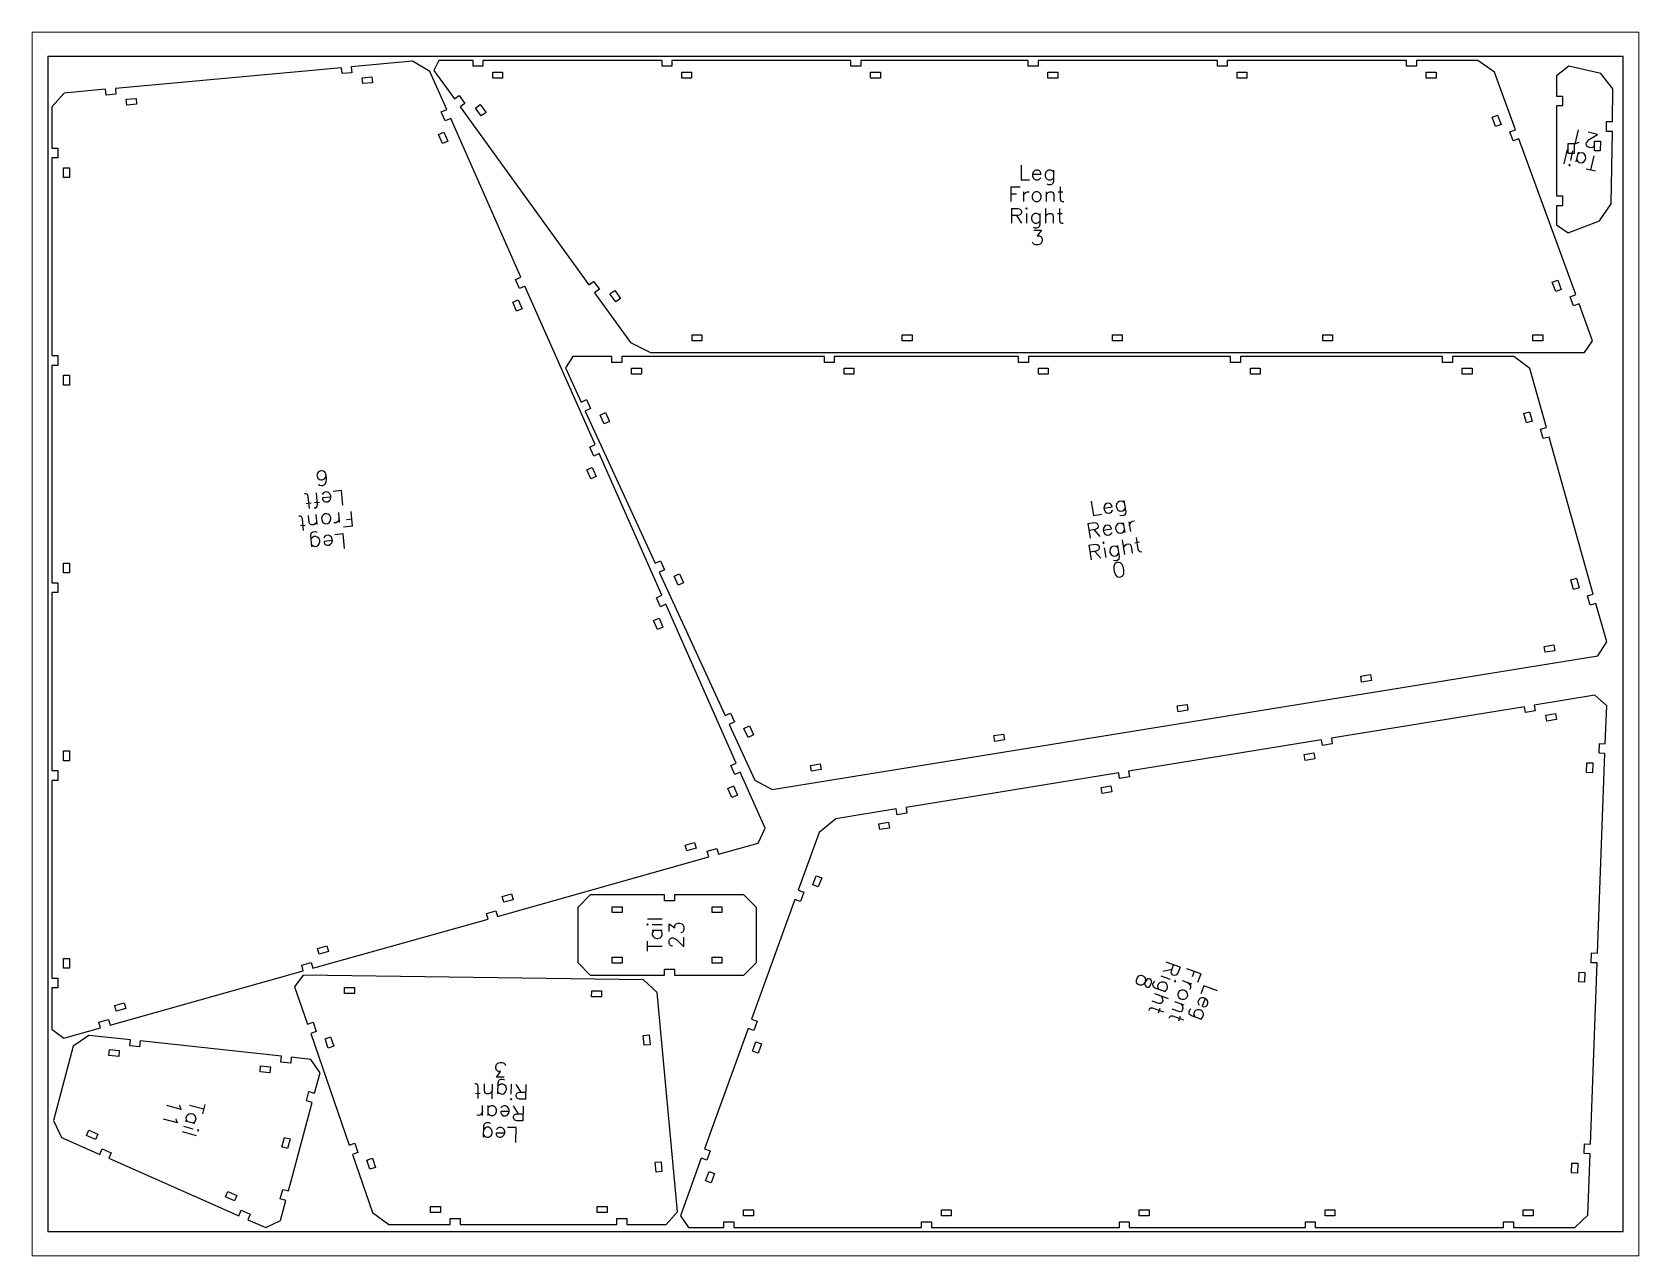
# Paper-space layout 'Layout' of a CAD drawing. Header units: millimetres, sheet in inches. Extents: x 0 to 10.5, y 0 to 8.
# The model-space entities are those that its viewports show. They can reach past a viewport. Long polylines and large blocks are cut down to what shows.
import ezdxf

# ---------------------------------------------------------------- set-up
doc = ezdxf.new("R2010")
doc.units = ezdxf.units.MM
doc.header["$MEASUREMENT"] = 0
for name, color, linetype, true_color in [('leg_front_left_cuts', 1, 'Continuous', 0xff0000), ('leg_front_left_marks', 2, 'Continuous', 0xffff00), ('leg_front_right_cuts', 1, 'Continuous', 0xff0000), ('leg_front_right_marks', 2, 'Continuous', 0xffff00), ('leg_rear_right_cuts', 1, 'Continuous', 0xff0000), ('leg_rear_right_marks', 2, 'Continuous', 0xffff00), ('Sheet', 18, 'Continuous', 0x000000), ('tail_cuts', 1, 'Continuous', 0xff0000), ('tail_marks', 2, 'Continuous', 0xffff00)]:
    doc.layers.add(name, color=color, linetype=linetype, true_color=true_color)

msp = doc.modelspace()

# ---------------------------------------------------------------- linework, layer by layer
at = {"layer": 'leg_front_left_cuts', "color": 1, "true_color": 0xff0000}
for points in [[(185.12, 594.55), (154.1, 591.72), (154.37, 588.73), (149.39, 588.27), (149.12, 591.26), (34.27, 580.76), (34.54, 577.77), (29.56, 577.32), (29.29, 580.31), (8.32, 578.39), (2, 571.46), (2, 550.48), (5, 550.48), (5, 545.48), (2, 545.48), (2, 445.04), (5, 445.04), (5, 440.04), (2, 440.04), (2, 329.64), (5, 329.64), (5, 324.64), (2, 324.64), (2, 234.18), (5, 234.18), (5, 229.18), (2, 229.18), (2, 128.75), (5, 128.75), (5, 123.75), (2, 123.75), (2, 102.82), (8.11, 98.19), (26.75, 103.43), (25.94, 106.32), (30.75, 107.67), (31.57, 104.78), (129.73, 132.39), (128.92, 135.28), (133.73, 136.64), (134.54, 133.75), (223.52, 158.78), (222.71, 161.66), (227.52, 163.02), (228.34, 160.13), (335.68, 190.32), (334.87, 193.21), (339.68, 194.56), (340.5, 191.68), (360.66, 197.35), (364.2, 204.87), (351.59, 233.36), (348.85, 232.14), (346.83, 236.72), (349.57, 237.93), (313.83, 318.66), (311.09, 317.44), (309.07, 322.01), (311.81, 323.23), (279.94, 395.22), (277.2, 394), (275.17, 398.57), (277.92, 399.79), (242.25, 480.35), (239.51, 479.14), (237.48, 483.71), (240.23, 484.93), (204.56, 565.49), (201.82, 564.28), (199.79, 568.85), (202.54, 570.06), (194.01, 589.32)], [(164.6, 586.65), (164.87, 583.66), (159.9, 583.21), (159.62, 586.2)], [(44.77, 575.7), (45.05, 572.71), (40.07, 572.25), (39.79, 575.24)], [(203.12, 553.92), (200.38, 552.71), (198.36, 557.28), (201.1, 558.49)], [(8, 540.48), (11, 540.48), (11, 535.48), (8, 535.48)], [(240.81, 468.78), (238.07, 467.57), (236.05, 472.14), (238.79, 473.35)], [(8, 435.04), (11, 435.04), (11, 430.04), (8, 430.04)], [(278.5, 383.64), (275.76, 382.43), (273.73, 387), (276.48, 388.22)], [(8, 339.64), (11, 339.64), (11, 334.64), (8, 334.64)], [(312.39, 307.08), (309.65, 305.87), (307.63, 310.44), (310.37, 311.66)], [(8, 244.18), (11, 244.18), (11, 239.18), (8, 239.18)], [(350.16, 221.78), (347.41, 220.57), (345.39, 225.14), (348.13, 226.36)], [(324.43, 193.39), (323.62, 196.28), (328.43, 197.63), (329.25, 194.74)], [(231.53, 167.26), (230.71, 170.15), (235.53, 171.5), (236.34, 168.61)], [(8, 138.75), (11, 138.75), (11, 133.75), (8, 133.75)], [(137.73, 140.88), (136.92, 143.77), (141.73, 145.12), (142.54, 142.23)], [(34.75, 111.91), (33.94, 114.8), (38.76, 116.16), (39.57, 113.27)]]:
    msp.add_lwpolyline(points, close=True, dxfattribs=at)
at = {"layer": 'leg_front_left_marks', "color": 2, "true_color": 0xffff00}
for points in [[(136.9, 385.28), (136.64, 384.18)], [(136.64, 384.18), (136.68, 383.82)], [(136.68, 383.82), (137.13, 382.79)], [(137.55, 386.06), (136.9, 385.28)], [(138.58, 386.51), (137.55, 386.06)], [(138.94, 386.54), (138.58, 386.51)], [(140.04, 386.28), (138.94, 386.54)], [(140.82, 385.64), (140.04, 386.28)], [(141.3, 384.25), (140.82, 385.64)], [(141.04, 383.15), (141.3, 384.25)], [(141.46, 382.47), (141.3, 384.25)], [(137.13, 382.79), (137.91, 382.14)], [(137.39, 379.94), (137.81, 379.27)], [(137.81, 379.27), (138.91, 379.01)], [(137.91, 382.14), (139.01, 381.88)], [(138.91, 379.01), (139.62, 379.07)], [(139.01, 381.88), (139.36, 381.92)], [(139.36, 381.92), (140.4, 382.37)], [(139.62, 379.07), (140.65, 379.52)], [(140.65, 375.65), (139.97, 375.23)], [(140.4, 382.37), (141.04, 383.15)], [(140.65, 379.52), (141.27, 380.66)], [(141.72, 375.75), (140.65, 375.65)], [(141.27, 380.66), (141.46, 382.47)], [(142.46, 375.46), (141.72, 375.75)], [(143.23, 374.81), (142.46, 375.46)], [(149.18, 376.43), (144.92, 376.04)], [(149.86, 368.96), (149.18, 376.43)], [(131.04, 374.78), (130.33, 374.71)], [(131.79, 374.49), (131.04, 374.78)], [(133.63, 369.99), (131.14, 369.77)], [(132.24, 373.45), (131.79, 374.49)], [(132.79, 367.4), (132.24, 373.45)], [(135.28, 367.63), (135.99, 367.7)], [(137.9, 370.38), (135.41, 370.15)], [(135.99, 367.7), (136.67, 368.12)], [(136.93, 369.22), (136.38, 375.26)], [(136.67, 368.12), (136.93, 369.22)], [(139.97, 375.23), (139.32, 374.45)], [(143.75, 373.06), (139.48, 372.68)], [(139.48, 372.68), (139.55, 371.96)], [(139.55, 371.96), (139.97, 371.29)], [(139.97, 371.29), (140.36, 370.96)], [(140.36, 370.96), (141.1, 370.67)], [(141.1, 370.67), (142.17, 370.77)], [(142.17, 370.77), (142.85, 371.19)], [(142.85, 371.19), (143.49, 371.96)], [(143.69, 373.78), (143.23, 374.81)], [(143.49, 371.96), (143.75, 373.06)], [(143.75, 373.06), (143.69, 373.78)], [(128.13, 363.47), (127.42, 363.4)], [(128.87, 363.18), (128.13, 363.47)], [(129.33, 362.14), (128.87, 363.18)], [(129.88, 356.09), (129.33, 362.14)], [(132.72, 360.3), (132.4, 363.85)], [(133.17, 359.26), (132.72, 360.3)], [(133.92, 358.97), (133.17, 359.26)], [(134.98, 359.07), (133.92, 358.97)], [(135.66, 359.49), (134.98, 359.07)], [(136.63, 360.65), (135.66, 359.49)], [(136.76, 359.23), (136.31, 364.21)], [(139.25, 363.4), (138.99, 362.3)], [(138.99, 362.3), (139.06, 361.59)], [(139.06, 361.59), (139.51, 360.56)], [(139.9, 364.18), (139.25, 363.4)], [(139.51, 360.56), (140.29, 359.91)], [(140.58, 364.6), (139.9, 364.18)], [(140.29, 359.91), (141.03, 359.62)], [(141.64, 364.7), (140.58, 364.6)], [(141.03, 359.62), (142.1, 359.72)], [(142.39, 364.4), (141.64, 364.7)], [(142.1, 359.72), (142.78, 360.14)], [(143.16, 363.76), (142.39, 364.4)], [(142.78, 360.14), (143.42, 360.91)], [(143.62, 362.72), (143.16, 363.76)], [(143.42, 360.91), (143.68, 362.01)], [(143.68, 362.01), (143.62, 362.72)], [(146.37, 360.1), (145.3, 360.01)], [(147.04, 360.53), (146.37, 360.1)], [(147.69, 361.3), (147.04, 360.53)], [(148.14, 360.27), (147.69, 365.25)], [(147.95, 362.4), (147.69, 361.3)], [(154.45, 361.92), (151.6, 361.66)], [(154.77, 358.36), (154.09, 365.83)], [(130.72, 358.68), (128.23, 358.45)], [(133.51, 353.63), (133.77, 354.73)], [(134.02, 347.94), (133.51, 353.63)], [(134.32, 352.63), (133.67, 351.85)], [(133.77, 354.73), (134.09, 355.11)], [(134.09, 355.11), (134.77, 355.54)], [(134.99, 353.05), (134.32, 352.63)], [(134.77, 355.54), (135.83, 355.63)], [(136.06, 353.14), (134.99, 353.05)], [(135.83, 355.63), (136.58, 355.34)], [(136.8, 352.85), (136.06, 353.14)], [(137.58, 352.2), (136.8, 352.85)], [(138.03, 351.17), (137.58, 352.2)], [(138.1, 350.46), (138.03, 351.17)], [(140.72, 353.21), (140.07, 352.43)], [(144.5, 351.04), (140.23, 350.65)], [(141.4, 353.63), (140.72, 353.21)], [(142.46, 353.72), (141.4, 353.63)], [(143.21, 353.43), (142.46, 353.72)], [(143.98, 352.79), (143.21, 353.43)], [(144.44, 351.75), (143.98, 352.79)], [(144.24, 349.94), (144.5, 351.04)], [(144.5, 351.04), (144.44, 351.75)], [(149.93, 354.4), (145.66, 354.02)], [(150.61, 346.94), (149.93, 354.4)], [(154.77, 358.36), (150.15, 357.94)], [(133.93, 349), (134.7, 348.36)], [(134.7, 348.36), (135.45, 348.07)], [(135.45, 348.07), (136.51, 348.16)], [(136.51, 348.16), (137.19, 348.58)], [(137.19, 348.58), (137.84, 349.36)], [(137.84, 349.36), (138.1, 350.46)], [(140.23, 350.65), (140.3, 349.94)], [(140.3, 349.94), (140.72, 349.26)], [(140.72, 349.26), (141.11, 348.94)], [(141.11, 348.94), (141.85, 348.65)], [(141.85, 348.65), (142.92, 348.75)], [(142.92, 348.75), (143.6, 349.17)], [(143.6, 349.17), (144.24, 349.94)]]:
    msp.add_lwpolyline(points, dxfattribs=at)
at = {"layer": 'leg_front_right_cuts', "color": 1, "true_color": 0xff0000}
for points in [[(306.01, 446.55), (780.32, 446.56), (784.49, 452.53), (777.65, 471.29), (774.83, 470.26), (773.11, 474.95), (775.93, 475.98), (747.06, 555.08), (744.24, 554.05), (742.53, 558.74), (745.35, 559.77), (734.66, 589.03), (726.14, 595), (694.99, 595), (694.99, 592), (689.99, 592), (689.99, 595), (598.94, 595), (598.94, 592), (593.94, 592), (593.94, 595), (502.9, 595), (502.9, 592), (497.9, 592), (497.9, 595), (412.85, 595), (412.85, 592), (407.85, 592), (407.85, 595), (316.89, 595), (316.89, 592), (311.89, 592), (311.89, 595), (220.94, 595), (220.94, 592), (215.94, 592), (215.94, 595), (198.61, 595), (195.98, 589.85), (206.45, 575.39), (208.88, 577.15), (211.81, 573.09), (209.38, 571.34), (274.75, 480.98), (277.18, 482.74), (280.11, 478.69), (277.68, 476.93), (295.94, 451.69)], [(230.94, 589), (230.94, 586), (225.94, 586), (225.94, 589)], [(326.89, 589), (326.89, 586), (321.89, 586), (321.89, 589)], [(422.85, 589), (422.85, 586), (417.85, 586), (417.85, 589)], [(512.9, 589), (512.9, 586), (507.9, 586), (507.9, 589)], [(608.94, 589), (608.94, 586), (603.94, 586), (603.94, 589)], [(704.99, 589), (704.99, 586), (699.99, 586), (699.99, 589)], [(217.17, 570.8), (219.6, 572.56), (222.53, 568.51), (220.1, 566.75)], [(738, 562.41), (735.18, 561.38), (733.46, 566.08), (736.28, 567.11)], [(768.58, 478.62), (765.76, 477.59), (764.05, 482.29), (766.87, 483.32)], [(285.47, 476.4), (287.9, 478.16), (290.83, 474.1), (288.4, 472.35)], [(327.16, 452.55), (327.16, 455.55), (332.16, 455.55), (332.16, 452.55)], [(433.91, 452.55), (433.91, 455.55), (438.91, 455.55), (438.91, 452.55)], [(540.67, 452.56), (540.67, 455.56), (545.67, 455.56), (545.67, 452.56)], [(647.42, 452.56), (647.42, 455.56), (652.42, 455.56), (652.42, 452.56)], [(754.17, 452.56), (754.17, 455.56), (759.17, 455.56), (759.17, 452.56)], [(391.72, 202.71), (381.12, 173.42), (383.94, 172.4), (382.24, 167.7), (379.41, 168.72), (357.37, 107.83), (360.19, 106.81), (358.49, 102.1), (355.67, 103.13), (333.53, 41.96), (336.35, 40.94), (334.65, 36.24), (331.83, 37.26), (321.22, 7.97), (325.41, 2), (343.3, 2), (343.3, 5), (348.3, 5), (348.3, 2), (443.76, 2), (443.76, 5), (448.76, 5), (448.76, 2), (544.22, 2), (544.22, 5), (549.22, 5), (549.22, 2), (638.63, 2), (638.63, 5), (643.63, 5), (643.63, 2), (739.32, 2), (739.32, 5), (744.32, 5), (744.32, 2), (775.47, 2), (782.06, 8.35), (783.21, 39.47), (780.22, 39.59), (780.4, 44.58), (783.4, 44.47), (786.81, 136.46), (783.81, 136.58), (784, 141.57), (786.99, 141.46), (790.75, 242.86), (787.76, 242.97), (787.94, 247.96), (790.94, 247.85), (791.65, 267.14), (785.62, 272.46), (754.88, 267.46), (755.36, 264.49), (750.42, 263.69), (749.94, 266.65), (651.83, 250.68), (652.31, 247.72), (647.38, 246.91), (646.89, 249.87), (548.76, 233.9), (549.24, 230.94), (544.3, 230.13), (543.82, 233.09), (435.83, 215.51), (436.31, 212.55), (431.38, 211.75), (430.89, 214.71), (400.15, 209.7)], [(765.71, 263.14), (766.19, 260.18), (761.26, 259.38), (760.78, 262.34)], [(642.92, 243.15), (643.41, 240.19), (638.47, 239.38), (637.99, 242.35)], [(784.39, 233.09), (781.39, 233.2), (781.57, 238.19), (784.57, 238.08)], [(539.85, 226.37), (540.33, 223.41), (535.4, 222.6), (534.92, 225.56)], [(426.92, 207.98), (427.4, 205.02), (422.47, 204.22), (421.99, 207.18)], [(390.16, 180.78), (392.98, 179.76), (391.28, 175.06), (388.46, 176.08)], [(780.44, 126.69), (777.45, 126.8), (777.63, 131.8), (780.63, 131.69)], [(359.61, 96.38), (362.43, 95.36), (360.73, 90.66), (357.91, 91.68)], [(776.85, 29.7), (773.85, 29.81), (774.03, 34.81), (777.03, 34.7)], [(335.77, 30.52), (338.59, 29.5), (336.89, 24.79), (334.06, 25.82)], [(353.3, 8), (353.3, 11), (358.3, 11), (358.3, 8)], [(453.76, 8), (453.76, 11), (458.76, 11), (458.76, 8)], [(554.22, 8), (554.22, 11), (559.22, 11), (559.22, 8)], [(648.63, 8), (648.63, 11), (653.63, 11), (653.63, 8)], [(749.32, 8), (749.32, 11), (754.32, 11), (754.32, 8)]]:
    msp.add_lwpolyline(points, close=True, dxfattribs=at)
at = {"layer": 'leg_front_right_marks', "color": 2, "true_color": 0xffff00}
for points in [[(494.28, 541.78), (494.28, 534.28)], [(501.07, 538.92), (500.36, 538.21)], [(501.78, 539.28), (501.07, 538.92)], [(502.86, 539.28), (501.78, 539.28)], [(503.57, 538.92), (502.86, 539.28)], [(503.93, 538.56), (503.57, 538.92)], [(504.28, 537.85), (503.93, 538.56)], [(507.5, 538.92), (506.78, 538.21)], [(508.21, 539.28), (507.5, 538.92)], [(509.28, 539.28), (508.21, 539.28)], [(510, 538.92), (509.28, 539.28)], [(510.71, 538.21), (510, 538.92)], [(510.71, 539.28), (510.71, 533.56)], [(489.11, 530.78), (489.11, 523.28)], [(489.11, 530.78), (493.75, 530.78)], [(494.28, 534.28), (498.57, 534.28)], [(500.36, 538.21), (500, 537.14)], [(500, 537.14), (504.28, 537.14)], [(500, 537.14), (500, 536.42)], [(500, 536.42), (500.36, 535.35)], [(500.36, 535.35), (501.07, 534.64)], [(501.07, 534.64), (501.78, 534.28)], [(501.78, 534.28), (502.86, 534.28)], [(502.86, 534.28), (503.57, 534.64)], [(503.57, 534.64), (504.28, 535.35)], [(504.28, 537.14), (504.28, 537.85)], [(506.78, 538.21), (506.43, 537.14)], [(506.43, 537.14), (506.43, 536.42)], [(506.43, 536.42), (506.78, 535.35)], [(506.78, 535.35), (507.5, 534.64)], [(507.5, 534.64), (508.21, 534.28)], [(508.21, 531.78), (507.5, 532.14)], [(508.21, 534.28), (509.28, 534.28)], [(509.28, 531.78), (508.21, 531.78)], [(509.28, 534.28), (510, 534.64)], [(510, 532.14), (509.28, 531.78)], [(510, 534.64), (510.71, 535.35)], [(510.36, 532.49), (510, 532.14)], [(510.71, 533.56), (510.36, 532.49)], [(514.11, 530.78), (514.11, 524.71)], [(489.11, 527.21), (491.96, 527.21)], [(495.53, 528.28), (495.53, 523.28)], [(495.53, 526.14), (495.89, 527.21)], [(495.89, 527.21), (496.61, 527.92)], [(496.61, 527.92), (497.32, 528.28)], [(497.32, 528.28), (498.39, 528.28)], [(500.18, 527.21), (499.82, 526.14)], [(499.82, 526.14), (499.82, 525.42)], [(499.82, 525.42), (500.18, 524.35)], [(500.89, 527.92), (500.18, 527.21)], [(500.18, 524.35), (500.89, 523.64)], [(501.61, 528.28), (500.89, 527.92)], [(500.89, 523.64), (501.61, 523.28)], [(502.68, 528.28), (501.61, 528.28)], [(501.61, 523.28), (502.68, 523.28)], [(503.39, 527.92), (502.68, 528.28)], [(502.68, 523.28), (503.39, 523.64)], [(504.11, 527.21), (503.39, 527.92)], [(503.39, 523.64), (504.11, 524.35)], [(504.46, 526.14), (504.11, 527.21)], [(504.11, 524.35), (504.46, 525.42)], [(504.46, 525.42), (504.46, 526.14)], [(506.96, 528.28), (506.96, 523.28)], [(506.96, 526.85), (508.03, 527.92)], [(508.03, 527.92), (508.75, 528.28)], [(508.75, 528.28), (509.82, 528.28)], [(509.82, 528.28), (510.53, 527.92)], [(510.53, 527.92), (510.89, 526.85)], [(510.89, 526.85), (510.89, 523.28)], [(513.03, 528.28), (515.53, 528.28)], [(514.11, 524.71), (514.46, 523.64)], [(514.46, 523.64), (515.18, 523.28)], [(515.18, 523.28), (515.89, 523.28)], [(489.46, 519.78), (489.46, 512.28)], [(489.46, 519.78), (492.68, 519.78)], [(492.68, 516.21), (489.46, 516.21)], [(491.96, 516.21), (494.46, 512.28)], [(492.68, 519.78), (493.75, 519.42)], [(493.75, 516.56), (492.68, 516.21)], [(493.75, 519.42), (494.11, 519.06)], [(494.11, 516.92), (493.75, 516.56)], [(494.11, 519.06), (494.46, 518.35)], [(494.46, 517.64), (494.11, 516.92)], [(494.46, 518.35), (494.46, 517.64)], [(496.96, 520.14), (496.61, 519.78)], [(496.61, 519.78), (496.96, 519.42)], [(497.32, 519.78), (496.96, 520.14)], [(496.96, 519.42), (497.32, 519.78)], [(496.96, 517.28), (496.96, 512.28)], [(499.82, 516.21), (499.46, 515.14)], [(499.46, 515.14), (499.46, 514.42)], [(499.46, 514.42), (499.82, 513.35)], [(500.54, 516.92), (499.82, 516.21)], [(501.25, 517.28), (500.54, 516.92)], [(502.32, 517.28), (501.25, 517.28)], [(503.04, 516.92), (502.32, 517.28)], [(503.75, 516.21), (503.04, 516.92)], [(503.75, 517.28), (503.75, 511.56)], [(506.61, 519.78), (506.61, 512.28)], [(506.61, 515.85), (507.68, 516.92)], [(507.68, 516.92), (508.39, 517.28)], [(508.39, 517.28), (509.46, 517.28)], [(509.46, 517.28), (510.18, 516.92)], [(510.18, 516.92), (510.54, 515.85)], [(510.54, 515.85), (510.54, 512.28)], [(512.68, 517.28), (515.18, 517.28)], [(513.75, 519.78), (513.75, 513.71)], [(499.82, 513.35), (500.54, 512.64)], [(500.54, 512.64), (501.25, 512.28)], [(501.25, 509.78), (500.54, 510.14)], [(500.71, 508.78), (504.64, 508.78)], [(501.25, 512.28), (502.32, 512.28)], [(502.32, 509.78), (501.25, 509.78)], [(502.32, 512.28), (503.04, 512.64)], [(503.04, 510.14), (502.32, 509.78)], [(504.64, 508.78), (502.5, 505.92)], [(502.5, 505.92), (503.57, 505.92)], [(503.04, 512.64), (503.75, 513.35)], [(503.39, 510.49), (503.04, 510.14)], [(503.75, 511.56), (503.39, 510.49)], [(503.57, 505.92), (504.29, 505.56)], [(513.75, 513.71), (514.11, 512.64)], [(514.11, 512.64), (514.82, 512.28)], [(514.82, 512.28), (515.54, 512.28)], [(500.36, 501.99), (500, 502.71)], [(500.71, 501.64), (500.36, 501.99)], [(501.79, 501.28), (500.71, 501.64)], [(502.86, 501.28), (501.79, 501.28)], [(503.93, 501.64), (502.86, 501.28)], [(504.64, 502.35), (503.93, 501.64)], [(504.29, 505.56), (504.64, 505.21)], [(504.64, 505.21), (505, 504.14)], [(505, 503.42), (504.64, 502.35)], [(505, 504.14), (505, 503.42)], [(570.81, 133.16), (566.26, 132.14)], [(575.02, 134.29), (567.97, 136.84)], [(570.54, 131.35), (570.56, 132.48)], [(570.75, 130.9), (570.54, 131.35)], [(570.56, 132.48), (571.66, 135.51)], [(571.3, 130.32), (570.75, 130.9)], [(573.92, 131.27), (573.22, 130.38)], [(575.02, 134.29), (573.92, 131.27)], [(585.48, 130.88), (578.43, 133.43)], [(582.12, 132.1), (581.15, 129.41)], [(585.48, 130.88), (583.9, 126.51)], [(552.91, 126.53), (552.94, 127.66)], [(553.12, 126.08), (552.91, 126.53)], [(552.94, 127.66), (553.43, 129.01)], [(553.67, 125.5), (553.12, 126.08)], [(553.43, 129.01), (554.13, 129.89)], [(554.68, 125.13), (553.67, 125.5)], [(554.13, 129.89), (554.58, 130.11)], [(554.58, 130.11), (555.38, 130.2)], [(555.48, 125.22), (554.68, 125.13)], [(555.38, 130.2), (556.39, 129.83)], [(556.39, 125.65), (555.48, 125.22)], [(556.39, 129.83), (556.94, 129.25)], [(557.09, 126.54), (556.39, 125.65)], [(556.94, 129.25), (557.36, 128.34)], [(557.91, 127.76), (557.09, 126.54)], [(557.33, 127.21), (557.18, 125.74)], [(557.18, 125.74), (557.28, 124.95)], [(557.28, 124.95), (557.83, 124.37)], [(557.36, 128.34), (557.33, 127.21)], [(557.83, 124.37), (558.5, 124.13)], [(558.49, 128.31), (557.91, 127.76)], [(559.29, 128.4), (558.49, 128.31)], [(558.5, 124.13), (559.29, 124.22)], [(559.96, 128.16), (559.29, 128.4)], [(559.29, 124.22), (559.99, 125.11)], [(560.51, 127.58), (559.96, 128.16)], [(559.99, 125.11), (560.48, 126.45)], [(560.48, 126.45), (560.51, 127.58)], [(561.24, 125.61), (561.6, 126.61)], [(561.33, 124.81), (561.24, 125.61)], [(561.54, 124.36), (561.33, 124.81)], [(562.43, 123.66), (561.54, 124.36)], [(561.6, 126.61), (562.18, 127.16)], [(567.8, 121.71), (562.43, 123.66)], [(563.95, 125.76), (563.59, 124.76)], [(563.59, 124.76), (563.68, 123.96)], [(563.68, 123.96), (564.11, 123.05)], [(564.53, 126.31), (563.95, 125.76)], [(565.45, 126.74), (564.53, 126.31)], [(570.11, 128.09), (565.41, 129.79)], [(566.57, 126.71), (565.45, 126.74)], [(567.25, 126.47), (566.57, 126.71)], [(566.79, 122.07), (567.71, 122.5)], [(568.13, 125.77), (567.25, 126.47)], [(567.71, 122.5), (568.29, 123.05)], [(568.56, 124.85), (568.13, 125.77)], [(568.29, 123.05), (568.65, 124.06)], [(568.65, 124.06), (568.56, 124.85)], [(571.97, 130.07), (571.3, 130.32)], [(572.76, 130.17), (571.97, 130.07)], [(572.58, 127.57), (572.13, 127.36)], [(572.13, 127.36), (572.34, 126.9)], [(572.34, 126.9), (572.8, 127.12)], [(572.8, 127.12), (572.58, 127.57)], [(573.22, 130.38), (572.76, 130.17)], [(575.67, 122.66), (574.75, 122.23)], [(576.79, 122.63), (575.67, 122.66)], [(580.94, 125.69), (576.24, 127.39)], [(577.47, 122.39), (576.79, 122.63)], [(578.93, 126.42), (579.81, 125.72)], [(579.81, 125.72), (580.24, 124.8)], [(580.33, 124.01), (579.97, 123)], [(580.24, 124.8), (580.33, 124.01)], [(587.01, 124.82), (585.55, 120.79)], [(594.06, 122.26), (587.01, 124.82)], [(564.15, 115.82), (560.79, 117.03)], [(569.18, 118.17), (562.13, 120.73)], [(565.28, 115.79), (564.15, 115.82)], [(565.85, 116.34), (565.28, 115.79)], [(565.48, 119.51), (566.13, 118.14)], [(566.22, 117.34), (565.85, 116.34)], [(566.13, 118.14), (566.22, 117.34)], [(577.05, 114.94), (572.35, 116.64)], [(574.17, 121.68), (573.81, 120.67)], [(573.81, 120.67), (573.9, 119.88)], [(573.9, 119.88), (574.33, 118.96)], [(574.75, 122.23), (574.17, 121.68)], [(574.33, 118.96), (575.21, 118.26)], [(575.21, 118.26), (575.89, 118.02)], [(575.71, 115.43), (576.35, 114.05)], [(575.89, 118.02), (577.01, 117.99)], [(577.01, 117.99), (577.93, 118.42)], [(578.35, 121.69), (577.47, 122.39)], [(577.93, 118.42), (578.51, 118.97)], [(578.78, 120.77), (578.35, 121.69)], [(578.51, 118.97), (578.87, 119.98)], [(578.87, 119.98), (578.78, 120.77)], [(584.45, 117.77), (584.09, 116.76)], [(584.09, 116.76), (584.18, 115.97)], [(584.18, 115.97), (584.61, 115.05)], [(585.03, 118.32), (584.45, 117.77)], [(585.95, 118.74), (585.03, 118.32)], [(587.08, 118.72), (585.95, 118.74)], [(587.75, 118.47), (586.29, 114.44)], [(586.29, 114.44), (586.96, 114.2)], [(586.96, 114.2), (587.75, 114.29)], [(587.75, 118.47), (587.08, 118.72)], [(588.63, 117.77), (587.75, 118.47)], [(587.75, 114.29), (588.21, 114.51)], [(588.21, 114.51), (588.79, 115.06)], [(589.06, 116.86), (588.63, 117.77)], [(588.79, 115.06), (589.15, 116.06)], [(589.15, 116.06), (589.06, 116.86)], [(559.33, 113), (559.09, 112.33)], [(559.91, 113.55), (559.33, 113)], [(561.04, 113.52), (559.91, 113.55)], [(566.75, 111.46), (561.04, 113.52)], [(564.76, 113.31), (563.91, 110.96)], [(569.55, 108.92), (569.31, 108.25)], [(570.13, 109.47), (569.55, 108.92)], [(571.26, 109.44), (570.13, 109.47)], [(574.37, 111.73), (571.01, 112.95)], [(576.97, 107.37), (571.26, 109.44)], [(574.98, 109.23), (574.13, 106.88)], [(575.5, 111.7), (574.37, 111.73)], [(576.08, 112.25), (575.5, 111.7)], [(576.44, 113.26), (576.08, 112.25)], [(576.35, 114.05), (576.44, 113.26)], [(579.55, 111.57), (579.91, 112.57)], [(579.64, 110.77), (579.55, 111.57)], [(579.86, 110.32), (579.64, 110.77)], [(580.74, 109.61), (579.86, 110.32)], [(579.91, 112.57), (580.49, 113.12)], [(586.11, 107.67), (580.74, 109.61)], [(582.26, 111.72), (581.9, 110.71)], [(581.9, 110.71), (581.99, 109.92)], [(581.99, 109.92), (582.42, 109.01)], [(582.84, 112.27), (582.26, 111.72)], [(583.76, 112.7), (582.84, 112.27)], [(584.89, 112.67), (583.76, 112.7)], [(585.56, 112.43), (584.89, 112.67)], [(585.11, 108.03), (586.02, 108.46)], [(586.44, 111.73), (585.56, 112.43)], [(586.02, 108.46), (586.6, 109.01)], [(586.87, 110.81), (586.44, 111.73)], [(586.6, 109.01), (586.97, 110.02)], [(586.97, 110.02), (586.87, 110.81)]]:
    msp.add_lwpolyline(points, dxfattribs=at)
at = {"layer": 'leg_rear_right_cuts', "color": 1, "true_color": 0xff0000}
for points in [[(367.88, 224.57), (787.11, 292.54), (791.65, 299.67), (786.19, 319.05), (783.31, 318.24), (781.95, 323.05), (784.84, 323.87), (762.37, 403.64), (759.48, 402.83), (758.12, 407.64), (761.01, 408.45), (752.56, 438.44), (744.49, 444.55), (713.34, 444.55), (713.34, 441.55), (708.34, 441.55), (708.34, 444.55), (605.68, 444.55), (605.68, 441.55), (600.68, 441.55), (600.68, 444.55), (498.02, 444.55), (498.02, 441.55), (493.02, 441.55), (493.02, 444.55), (399.36, 444.55), (399.36, 441.55), (394.36, 441.55), (394.36, 444.55), (291.48, 444.55), (291.48, 441.55), (286.48, 441.55), (286.48, 444.55), (266.55, 444.55), (262.85, 438.78), (270.82, 421.4), (273.55, 422.65), (275.63, 418.11), (272.91, 416.86), (308.4, 339.51), (311.13, 340.76), (313.21, 336.22), (310.49, 334.97), (343.89, 262.18), (346.61, 263.43), (348.7, 258.89), (345.97, 257.64), (358.97, 229.33)], [(301.48, 438.55), (301.48, 435.55), (296.48, 435.55), (296.48, 438.55)], [(409.36, 438.55), (409.36, 435.55), (404.36, 435.55), (404.36, 438.55)], [(508.02, 438.55), (508.02, 435.55), (503.02, 435.55), (503.02, 438.55)], [(615.68, 438.55), (615.68, 435.55), (610.68, 435.55), (610.68, 438.55)], [(723.34, 438.55), (723.34, 435.55), (718.34, 435.55), (718.34, 438.55)], [(753.88, 411.64), (750.99, 410.83), (749.64, 415.64), (752.52, 416.45)], [(280.45, 414.81), (283.17, 416.06), (285.26, 411.52), (282.53, 410.27)], [(318.03, 332.92), (320.75, 334.18), (322.84, 329.63), (320.11, 328.38)], [(777.71, 327.05), (774.82, 326.24), (773.46, 331.05), (776.35, 331.87)], [(760.33, 294.28), (759.85, 297.24), (764.79, 298.04), (765.27, 295.08)], [(667.2, 279.18), (666.72, 282.14), (671.66, 282.94), (672.14, 279.98)], [(574.07, 264.08), (573.59, 267.04), (578.52, 267.84), (579, 264.88)], [(353.51, 255.6), (356.24, 256.85), (358.32, 252.3), (355.6, 251.05)], [(480.93, 248.98), (480.45, 251.94), (485.39, 252.74), (485.87, 249.78)], [(387.8, 233.88), (387.32, 236.84), (392.25, 237.64), (392.73, 234.68)], [(302.42, 127.94), (129.61, 130.27), (125.33, 124.35), (131.85, 105.4), (134.68, 106.38), (136.31, 101.65), (133.47, 100.67), (153.03, 43.85), (155.86, 44.83), (157.49, 40.1), (154.65, 39.12), (164.79, 9.67), (173.2, 3.66), (204.35, 3.66), (204.35, 6.66), (209.35, 6.66), (209.35, 3.66), (289, 3.66), (289, 6.66), (294, 6.66), (294, 3.66), (314.07, 3.66), (319.83, 9.99), (309.36, 121.53)], [(155.68, 123.92), (155.64, 120.92), (150.64, 120.99), (150.68, 123.99)], [(281.19, 122.23), (281.15, 119.23), (276.15, 119.29), (276.19, 122.29)], [(140.77, 97.9), (143.61, 98.87), (145.24, 94.15), (142.4, 93.17)], [(305.83, 94.94), (302.84, 94.65), (302.37, 99.63), (305.36, 99.91)], [(161.95, 36.35), (164.79, 37.32), (166.42, 32.6), (163.58, 31.62)], [(311.88, 30.48), (308.89, 30.2), (308.42, 35.18), (311.41, 35.46)], [(194.35, 9.66), (194.35, 12.66), (199.35, 12.66), (199.35, 9.66)], [(279, 9.66), (279, 12.66), (284, 12.66), (284, 9.66)]]:
    msp.add_lwpolyline(points, close=True, dxfattribs=at)
at = {"layer": 'leg_rear_right_marks', "color": 2, "true_color": 0xffff00}
for points in [[(529.86, 371.14), (531.08, 363.74)], [(536.43, 368.6), (536.25, 367.48)], [(536.25, 367.48), (540.48, 368.18)], [(536.25, 367.48), (536.37, 366.78)], [(537.02, 369.42), (536.43, 368.6)], [(537.67, 369.89), (537.02, 369.42)], [(538.73, 370.06), (537.67, 369.89)], [(539.49, 369.82), (538.73, 370.06)], [(539.9, 369.53), (539.49, 369.82)], [(540.37, 368.88), (539.9, 369.53)], [(540.48, 368.18), (540.37, 368.88)], [(542.78, 369.64), (542.6, 368.52)], [(542.6, 368.52), (542.71, 367.82)], [(542.71, 367.82), (543.24, 366.82)], [(543.37, 370.46), (542.78, 369.64)], [(544.01, 370.93), (543.37, 370.46)], [(545.07, 371.1), (544.01, 370.93)], [(545.83, 370.86), (545.07, 371.1)], [(546.65, 370.27), (545.83, 370.86)], [(546.48, 371.33), (547.4, 365.69)], [(546.53, 366.63), (547.12, 367.46)], [(528.12, 359.71), (531.29, 360.23)], [(528.12, 359.71), (529.33, 352.31)], [(531.08, 363.74), (535.31, 364.43)], [(531.29, 360.23), (532.41, 360.05)], [(532.41, 360.05), (532.82, 359.76)], [(532.82, 359.76), (533.28, 359.11)], [(533.28, 359.11), (533.4, 358.4)], [(536.37, 366.78), (536.9, 365.78)], [(536.9, 365.78), (537.72, 365.19)], [(537.72, 365.19), (538.48, 364.95)], [(538.48, 364.95), (539.54, 365.13)], [(539.54, 365.13), (540.18, 365.6)], [(540.18, 365.6), (540.77, 366.42)], [(543.03, 359.26), (542.44, 358.44)], [(543.68, 359.73), (543.03, 359.26)], [(543.24, 366.82), (544.06, 366.23)], [(544.74, 359.9), (543.68, 359.73)], [(544.06, 366.23), (544.82, 365.99)], [(545.23, 363.53), (544.46, 363.76)], [(545.5, 359.66), (544.74, 359.9)], [(544.82, 365.99), (545.88, 366.17)], [(546.28, 363.7), (545.23, 363.53)], [(546.32, 359.07), (545.5, 359.66)], [(545.88, 366.17), (546.53, 366.63)], [(546.14, 360.13), (546.95, 355.2)], [(546.93, 364.17), (546.28, 363.7)], [(547.23, 364.58), (546.93, 364.17)], [(547.4, 365.69), (547.23, 364.58)], [(548.96, 360.59), (549.77, 355.66)], [(549.31, 358.48), (549.49, 359.59)], [(549.49, 359.59), (550.08, 360.41)], [(550.08, 360.41), (550.73, 360.88)], [(550.73, 360.88), (551.78, 361.05)], [(531.87, 356.71), (528.7, 356.19)], [(531.16, 356.59), (534.27, 353.12)], [(532.87, 357.23), (531.87, 356.71)], [(533.16, 357.64), (532.87, 357.23)], [(533.4, 358.4), (533.16, 357.64)], [(536.1, 357.4), (535.92, 356.28)], [(535.92, 356.28), (540.15, 356.98)], [(535.92, 356.28), (536.03, 355.58)], [(536.03, 355.58), (536.56, 354.58)], [(536.69, 358.22), (536.1, 357.4)], [(536.56, 354.58), (537.38, 353.99)], [(537.33, 358.69), (536.69, 358.22)], [(538.39, 358.86), (537.33, 358.69)], [(537.38, 353.99), (538.14, 353.75)], [(538.14, 353.75), (539.2, 353.93)], [(539.15, 358.62), (538.39, 358.86)], [(539.56, 358.33), (539.15, 358.62)], [(539.2, 353.93), (539.85, 354.39)], [(540.03, 357.68), (539.56, 358.33)], [(539.85, 354.39), (540.44, 355.21)], [(540.15, 356.98), (540.03, 357.68)], [(542.44, 358.44), (542.26, 357.32)], [(542.26, 357.32), (542.38, 356.62)], [(542.38, 356.62), (542.9, 355.62)], [(542.9, 355.62), (543.72, 355.03)], [(543.72, 355.03), (544.49, 354.79)], [(544.49, 354.79), (545.54, 354.97)], [(545.54, 354.97), (546.19, 355.43)], [(545.58, 351.42), (546.79, 344.02)], [(546.19, 355.43), (546.78, 356.25)], [(552.63, 352.58), (553.61, 346.59)], [(528.66, 348.65), (531.84, 349.17)], [(528.66, 348.65), (529.88, 341.25)], [(532.41, 345.65), (529.24, 345.13)], [(531.71, 345.53), (534.81, 342.06)], [(531.84, 349.17), (532.95, 348.99)], [(533.41, 346.17), (532.41, 345.65)], [(532.95, 348.99), (533.36, 348.7)], [(533.36, 348.7), (533.83, 348.05)], [(533.71, 346.58), (533.41, 346.17)], [(533.94, 347.35), (533.71, 346.58)], [(533.83, 348.05), (533.94, 347.35)], [(536.01, 350.22), (535.71, 349.81)], [(535.71, 349.81), (536.12, 349.51)], [(536.42, 349.92), (536.01, 350.22)], [(536.12, 349.51), (536.42, 349.92)], [(536.47, 347.4), (537.28, 342.46)], [(539.46, 346.8), (539.28, 345.69)], [(539.28, 345.69), (539.4, 344.98)], [(539.4, 344.98), (539.92, 343.98)], [(540.05, 347.62), (539.46, 346.8)], [(539.92, 343.98), (540.74, 343.39)], [(540.7, 348.09), (540.05, 347.62)], [(541.76, 348.26), (540.7, 348.09)], [(540.74, 343.39), (541.51, 343.16)], [(541.51, 343.16), (542.56, 343.33)], [(542.52, 348.03), (541.76, 348.26)], [(543.34, 347.44), (542.52, 348.03)], [(542.56, 343.33), (543.21, 343.8)], [(543.17, 348.5), (544.09, 342.86)], [(543.21, 343.8), (543.8, 344.62)], [(544.09, 342.86), (543.91, 341.74)], [(546.22, 347.55), (547.1, 348.78)], [(547.1, 348.78), (547.75, 349.25)], [(547.75, 349.25), (548.8, 349.42)], [(548.8, 349.42), (549.57, 349.18)], [(549.57, 349.18), (550.09, 348.18)], [(550.09, 348.18), (550.67, 344.66)], [(551.98, 349.94), (554.44, 350.34)], [(553.61, 346.59), (554.14, 345.59)], [(554.14, 345.59), (554.9, 345.35)], [(554.9, 345.35), (555.61, 345.47)], [(541.91, 340.69), (541.15, 340.93)], [(541.42, 338.15), (541.36, 336.33)], [(541.36, 336.33), (541.53, 335.27)], [(541.95, 339.32), (541.42, 338.15)], [(541.53, 335.27), (542.17, 333.57)], [(542.97, 340.86), (541.91, 340.69)], [(542.95, 339.85), (541.95, 339.32)], [(543.66, 339.96), (542.95, 339.85)], [(543.62, 341.33), (542.97, 340.86)], [(543.91, 341.74), (543.62, 341.33)], [(544.77, 339.78), (543.66, 339.96)], [(545.65, 338.84), (544.77, 339.78)], [(546.29, 337.14), (545.65, 338.84)], [(546.47, 336.08), (546.29, 337.14)], [(546.4, 334.26), (546.47, 336.08)], [(542.17, 333.57), (543.05, 332.63)], [(543.05, 332.63), (544.17, 332.45)], [(544.17, 332.45), (544.87, 332.56)], [(544.87, 332.56), (545.87, 333.09)], [(545.87, 333.09), (546.4, 334.26)], [(227.46, 83.07), (227.47, 83.78)], [(227.8, 81.99), (227.46, 83.07)], [(227.47, 83.78), (227.84, 84.85)], [(228.16, 81.63), (227.8, 81.99)], [(227.84, 84.85), (228.57, 85.55)], [(228.87, 81.26), (228.16, 81.63)], [(228.57, 85.55), (229.64, 85.89)], [(229.64, 85.89), (230.71, 85.88)], [(230.71, 85.88), (231.78, 85.51)], [(231.78, 85.51), (232.13, 85.15)], [(232.13, 85.15), (232.48, 84.43)], [(217.53, 75.06), (216.82, 75.07)], [(218.24, 74.69), (217.53, 75.06)], [(218.58, 73.61), (218.24, 74.69)], [(218.5, 67.54), (218.58, 73.61)], [(221.77, 71.43), (221.82, 75)], [(225.64, 67.45), (225.74, 74.94)], [(227.76, 78.42), (229.94, 81.25)], [(231.68, 78.36), (227.76, 78.42)], [(228.53, 69.91), (228.61, 75.62)], [(229.31, 74.54), (228.59, 73.83)], [(228.61, 75.62), (228.98, 76.69)], [(229.94, 81.25), (228.87, 81.26)], [(228.98, 76.69), (229.34, 77.04)], [(230.03, 74.89), (229.31, 74.54)], [(229.34, 77.04), (230.06, 77.39)], [(231.1, 74.87), (230.03, 74.89)], [(230.06, 77.39), (231.13, 77.37)], [(231.81, 74.51), (231.1, 74.87)], [(231.13, 77.37), (231.84, 77.01)], [(232.51, 73.78), (231.81, 74.51)], [(232.86, 72.71), (232.51, 73.78)], [(235.32, 69.82), (235.39, 74.81)], [(240.33, 70.82), (237.89, 74.78)], [(242.78, 67.21), (242.89, 74.71)], [(219.61, 70.03), (217.11, 70.06)], [(222.11, 70.35), (221.77, 71.43)], [(222.82, 69.98), (222.11, 70.35)], [(223.89, 69.97), (222.82, 69.98)], [(224.61, 70.32), (223.89, 69.97)], [(225.7, 71.37), (224.61, 70.32)], [(228.55, 70.98), (229.25, 70.25)], [(229.25, 70.25), (229.96, 69.89)], [(229.96, 69.89), (231.03, 69.87)], [(231.03, 69.87), (231.75, 70.22)], [(231.75, 70.22), (232.48, 70.92)], [(232.48, 70.92), (232.85, 71.99)], [(232.85, 71.99), (232.86, 72.71)], [(235.29, 67.67), (234.93, 67.32)], [(234.93, 67.32), (235.28, 66.96)], [(235.28, 66.96), (235.64, 67.31)], [(235.64, 67.31), (235.29, 67.67)], [(237.8, 68.71), (237.81, 69.42)], [(238.15, 67.99), (237.8, 68.71)], [(237.81, 69.42), (238.18, 70.13)], [(238.5, 67.63), (238.15, 67.99)], [(238.18, 70.13), (238.54, 70.49)], [(239.57, 67.26), (238.5, 67.63)], [(238.54, 70.49), (239.62, 70.83)], [(242.78, 67.21), (239.57, 67.26)], [(239.62, 70.83), (242.83, 70.79)], [(218.92, 59.04), (217.85, 59.05)], [(219.64, 59.38), (218.92, 59.04)], [(220.36, 60.09), (219.64, 59.38)], [(220.74, 61.15), (220.36, 60.09)], [(220.71, 59.01), (220.77, 64.01)], [(223.56, 58.97), (223.63, 63.97)], [(223.58, 60.04), (224.28, 59.32)], [(224.34, 63.61), (223.62, 62.9)], [(224.28, 59.32), (224.99, 58.95)], [(225.06, 63.95), (224.34, 63.61)], [(224.99, 58.95), (226.06, 58.94)], [(226.13, 63.94), (225.06, 63.95)], [(226.06, 58.94), (226.78, 59.29)], [(226.84, 63.57), (226.13, 63.94)], [(226.78, 59.29), (227.51, 59.99)], [(227.55, 62.85), (226.84, 63.57)], [(227.51, 59.99), (227.88, 61.06)], [(227.89, 61.77), (227.55, 62.85)], [(227.88, 61.06), (227.89, 61.77)], [(230.02, 61.03), (230.01, 60.31)], [(230.01, 60.31), (230.36, 59.6)], [(234.31, 60.97), (230.02, 61.03)], [(230.77, 63.52), (230.05, 62.81)], [(230.36, 59.6), (230.71, 59.23)], [(230.71, 59.23), (231.42, 58.87)], [(231.49, 63.87), (230.77, 63.52)], [(231.42, 58.87), (232.49, 58.85)], [(232.56, 63.85), (231.49, 63.87)], [(232.49, 58.85), (233.21, 59.2)], [(233.27, 63.49), (232.56, 63.85)], [(233.21, 59.2), (233.93, 59.9)], [(233.97, 62.76), (233.27, 63.49)], [(233.93, 59.9), (234.31, 60.97)], [(234.32, 61.68), (233.97, 62.76)], [(234.31, 60.97), (234.32, 61.68)], [(236.41, 57.73), (236.42, 58.44)], [(236.75, 57.01), (236.41, 57.73)], [(236.42, 58.44), (236.78, 59.15)], [(238.93, 59.84), (236.49, 63.8)], [(236.78, 59.15), (237.14, 59.5)], [(237.14, 59.5), (238.22, 59.85)], [(238.22, 59.85), (241.43, 59.8)], [(241.39, 56.23), (241.49, 63.73)], [(221.27, 48), (221.35, 53.72)], [(221.29, 49.07), (221.99, 48.35)], [(222.05, 52.64), (221.33, 51.93)], [(221.35, 53.72), (221.72, 54.78)], [(221.72, 54.78), (222.08, 55.14)], [(222.77, 52.98), (222.05, 52.64)], [(222.08, 55.14), (222.8, 55.48)], [(223.84, 52.97), (222.77, 52.98)], [(222.8, 55.48), (223.87, 55.47)], [(224.55, 52.6), (223.84, 52.97)], [(223.87, 55.47), (224.58, 55.1)], [(224.49, 48.32), (225.22, 49.02)], [(225.25, 51.88), (224.55, 52.6)], [(225.22, 49.02), (225.59, 50.09)], [(225.6, 50.8), (225.25, 51.88)], [(225.59, 50.09), (225.6, 50.8)], [(227.73, 50.06), (227.72, 49.34)], [(227.72, 49.34), (228.07, 48.63)], [(232.02, 50), (227.73, 50.06)], [(228.48, 52.55), (227.75, 51.84)], [(229.2, 52.9), (228.48, 52.55)], [(230.27, 52.88), (229.2, 52.9)], [(230.98, 52.51), (230.27, 52.88)], [(231.68, 51.79), (230.98, 52.51)], [(231.64, 48.93), (232.02, 50)], [(232.02, 50.71), (231.68, 51.79)], [(232.02, 50), (232.02, 50.71)], [(237.77, 52.78), (233.48, 52.84)], [(237.11, 56.65), (236.75, 57.01)], [(238.17, 56.28), (237.11, 56.65)], [(237.67, 45.28), (237.77, 52.78)], [(241.39, 56.23), (238.17, 56.28)], [(221.99, 48.35), (222.7, 47.98)], [(222.7, 47.98), (223.77, 47.97)], [(223.77, 47.97), (224.49, 48.32)], [(228.07, 48.63), (228.42, 48.26)], [(228.42, 48.26), (229.13, 47.9)], [(229.13, 47.9), (230.2, 47.88)], [(230.2, 47.88), (230.92, 48.23)], [(230.92, 48.23), (231.64, 48.93)]]:
    msp.add_lwpolyline(points, dxfattribs=at)
at = {"layer": 'Sheet', "color": 18, "true_color": 0x000000}
msp.add_lwpolyline([(0, 0), (800, 0), (800, 597), (0, 597)], close=True, dxfattribs=at)
at = {"layer": 'tail_cuts', "color": 1, "true_color": 0xff0000}
for points in [[(788.75, 588.35), (772.35, 592.11), (766.16, 587.18), (766.16, 576.85), (769.16, 576.85), (769.16, 571.85), (766.16, 571.85), (766.16, 526.13), (769.16, 526.13), (769.16, 521.13), (766.16, 521.13), (766.16, 511.44), (772.08, 507.39), (787.99, 513.55), (794, 522.19), (794.53, 558.88), (791.53, 558.93), (791.61, 563.93), (794.61, 563.88), (794.85, 580.57)], [(772.16, 552.73), (775.16, 552.73), (775.16, 547.73), (772.16, 547.73)], [(788.39, 548.97), (785.39, 549.01), (785.46, 554.01), (788.46, 553.97)], [(359.82, 136.68), (359.82, 164.66), (353.47, 171.01), (318.2, 171.01), (318.2, 168.01), (313.2, 168.01), (313.2, 171.01), (275.45, 171.01), (269.1, 164.66), (269.1, 136.68), (275.45, 130.32), (313.2, 130.32), (313.2, 133.32), (318.2, 133.32), (318.2, 130.32), (353.47, 130.32)], [(291.6, 165.01), (291.6, 162.01), (286.6, 162.01), (286.6, 165.01)], [(342.32, 165.01), (342.32, 162.01), (337.32, 162.01), (337.32, 165.01)], [(286.6, 136.33), (286.6, 139.32), (291.6, 139.32), (291.6, 136.33)], [(337.32, 136.33), (337.32, 139.32), (342.32, 139.32), (342.32, 136.33)], [(12.91, 94.2), (2.8, 56.48), (6.97, 47.78), (26.32, 39.23), (27.53, 41.98), (32.1, 39.96), (30.89, 37.21), (96.94, 8.05), (98.15, 10.79), (102.73, 8.77), (101.51, 6.03), (110.64, 2), (118.09, 5.57), (120.84, 15.83), (117.94, 16.6), (119.24, 21.43), (122.13, 20.66), (134.16, 65.55), (131.27, 66.33), (132.56, 71.16), (135.46, 70.38), (138.21, 80.64), (133.54, 87.46), (123.62, 88.53), (123.3, 85.55), (118.33, 86.08), (118.65, 89.07), (46.87, 96.83), (46.54, 93.85), (41.57, 94.39), (41.89, 97.37), (20.87, 99.65)], [(36.28, 91.94), (35.96, 88.96), (30.98, 89.5), (31.31, 92.48)], [(113.03, 83.64), (112.71, 80.66), (107.74, 81.19), (108.06, 84.18)], [(19.59, 48.76), (20.8, 51.51), (25.38, 49.49), (24.17, 46.74)], [(121.71, 42.24), (118.81, 43.02), (120.1, 47.85), (123, 47.07)], [(90.22, 17.58), (91.43, 20.32), (96, 18.3), (94.79, 15.56)]]:
    msp.add_lwpolyline(points, close=True, dxfattribs=at)
at = {"layer": 'tail_marks', "color": 2, "true_color": 0xffff00}
for points in [[(775.64, 552.36), (777.32, 559.67)], [(787.07, 557.43), (782.2, 558.55)], [(782.79, 554.75), (787.07, 557.43)], [(770.05, 542.36), (771.73, 549.67)], [(773.39, 544.16), (774.51, 549.03)], [(776.93, 553.17), (775.64, 552.36)], [(776.18, 543.52), (777.3, 548.39)], [(777.7, 553.36), (776.93, 553.17)], [(777.91, 547.88), (777.06, 547.35)], [(778.69, 548.07), (777.91, 547.88)], [(779.73, 547.83), (778.69, 548.07)], [(780.35, 547.32), (779.73, 547.83)], [(780.89, 546.47), (780.35, 547.32)], [(781.19, 552.56), (781.35, 553.25)], [(781.37, 551.78), (781.19, 552.56)], [(781.35, 553.25), (781.85, 553.87)], [(781.64, 551.35), (781.37, 551.78)], [(782.26, 550.84), (781.64, 551.35)], [(781.85, 553.87), (782.79, 554.75)], [(783.65, 550.52), (782.26, 550.84)], [(784.43, 550.71), (783.65, 550.52)], [(784.85, 550.98), (784.43, 550.71)], [(785.36, 551.6), (784.85, 550.98)], [(785.44, 551.94), (785.36, 551.6)], [(772.91, 542.07), (772.49, 541.8)], [(772.49, 541.8), (772.75, 541.37)], [(772.75, 541.37), (773.18, 541.64)], [(773.18, 541.64), (772.91, 542.07)], [(776.42, 544.56), (776.95, 543.71)], [(776.95, 543.71), (777.57, 543.2)], [(777.57, 543.2), (778.61, 542.96)], [(778.61, 542.96), (779.39, 543.15)], [(779.39, 543.15), (780.25, 543.68)], [(780.25, 543.68), (780.83, 544.65)], [(780.83, 544.65), (780.99, 545.34)], [(780.99, 545.34), (780.89, 546.47)], [(786.06, 538.68), (781.19, 539.8)], [(783.62, 539.24), (785.3, 546.55)], [(304.46, 156.38), (304.1, 156.02)], [(304.1, 156.02), (304.46, 155.67)], [(304.46, 158.88), (311.96, 158.88)], [(304.82, 156.02), (304.46, 156.38)], [(304.46, 155.67), (304.82, 156.02)], [(306.96, 156.02), (311.96, 156.02)], [(315.46, 152.45), (315.46, 156.38)], [(315.46, 156.38), (318.32, 154.24)], [(318.32, 155.31), (318.67, 156.02)], [(318.32, 154.24), (318.32, 155.31)], [(318.67, 156.02), (319.03, 156.38)], [(319.03, 156.38), (320.1, 156.74)], [(320.1, 156.74), (320.82, 156.74)], [(320.82, 156.74), (321.89, 156.38)], [(321.89, 156.38), (322.6, 155.67)], [(322.6, 155.67), (322.96, 154.59)], [(304.46, 142.45), (304.46, 147.45)], [(306.96, 153.17), (311.96, 153.17)], [(307.32, 152.45), (306.96, 151.74)], [(306.96, 151.74), (306.96, 150.67)], [(306.96, 150.67), (307.32, 149.95)], [(308.03, 153.17), (307.32, 152.45)], [(307.32, 149.95), (308.03, 149.24)], [(308.03, 149.24), (309.1, 148.88)], [(309.1, 148.88), (309.82, 148.88)], [(309.82, 148.88), (310.89, 149.24)], [(311.6, 152.45), (310.89, 153.17)], [(310.89, 149.24), (311.6, 149.95)], [(311.96, 151.74), (311.6, 152.45)], [(311.6, 149.95), (311.96, 150.67)], [(311.96, 150.67), (311.96, 151.74)], [(315.46, 147.81), (315.82, 148.52)], [(315.46, 146.38), (315.46, 147.81)], [(315.82, 148.52), (316.17, 148.88)], [(316.17, 148.88), (316.89, 149.24)], [(316.89, 149.24), (317.6, 149.24)], [(317.6, 149.24), (318.32, 148.88)], [(318.32, 148.88), (319.39, 148.17)], [(319.39, 148.17), (322.96, 144.59)], [(322.25, 152.09), (321.53, 151.74)], [(322.6, 152.45), (322.25, 152.09)], [(322.96, 153.52), (322.6, 152.45)], [(322.96, 154.59), (322.96, 153.52)], [(322.96, 144.59), (322.96, 149.59)], [(304.46, 144.95), (311.96, 144.95)], [(315.82, 145.67), (315.46, 146.38)], [(316.17, 145.31), (315.82, 145.67)], [(316.89, 144.95), (316.17, 145.31)], [(317.25, 144.95), (316.89, 144.95)], [(67.73, 62.07), (60.49, 64.01)], [(64.96, 57.26), (65.12, 56.48)], [(66.81, 64.16), (66.97, 63.38)], [(66.97, 63.38), (67.73, 62.07)], [(70.42, 58.57), (70.14, 57.54)], [(70.14, 57.54), (70.3, 56.76)], [(70.95, 59.17), (70.42, 58.57)], [(71.82, 59.68), (70.95, 59.17)], [(72.95, 59.74), (71.82, 59.68)], [(79.14, 62.15), (71.9, 64.09)], [(73.64, 59.56), (72.95, 59.74)], [(74.58, 58.94), (73.64, 59.56)], [(75.09, 58.06), (74.58, 58.94)], [(74.97, 56.24), (75.25, 57.28)], [(75.25, 57.28), (75.09, 58.06)], [(79.79, 64.57), (78.49, 59.74)], [(65.88, 55.17), (58.64, 57.11)], [(65.12, 56.48), (65.88, 55.17)], [(75.54, 48.7), (68.29, 50.64)], [(73.86, 52.1), (69.03, 53.4)], [(74.6, 54.86), (69.77, 56.16)], [(70.3, 56.76), (70.81, 55.88)], [(73.56, 55.14), (74.44, 55.65)], [(74.44, 55.65), (74.97, 56.24)], [(76.37, 51.8), (75.93, 51.55)], [(75.93, 51.55), (76.18, 51.11)], [(76.18, 51.11), (76.62, 51.36)], [(76.62, 51.36), (76.37, 51.8)]]:
    msp.add_lwpolyline(points, dxfattribs=at)

psp = doc.layouts.new('Layout')

# ---------------------------------------------------------------- viewports
at = {"layer": '0'}
psp.add_viewport(center=(5.25, 4), size=(10.5, 8), view_center_point=(400, 298.5), view_height=621.71429, dxfattribs=at)

doc.saveas('drawing.dxf')
